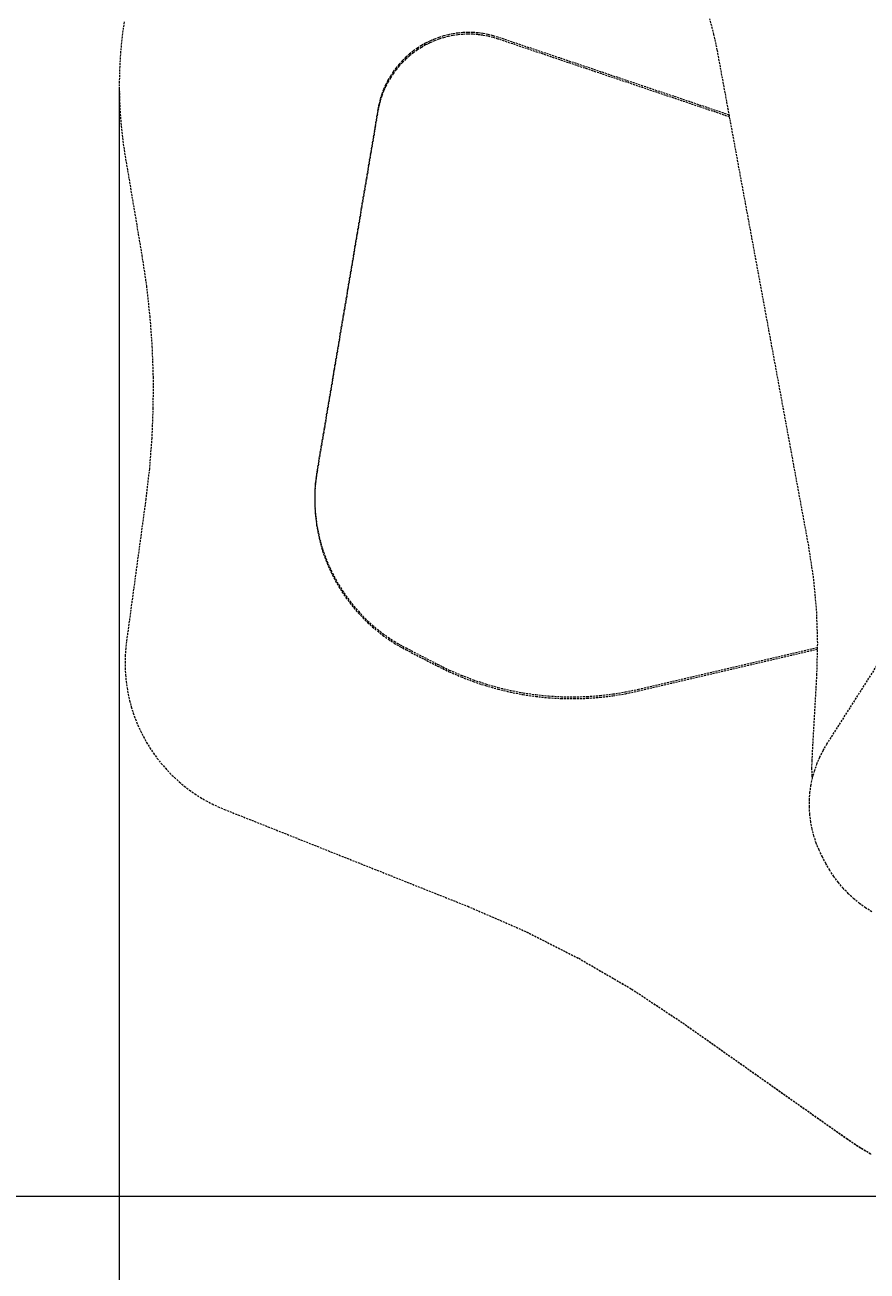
# Model space of a CAD drawing. Header units: millimetres. Extents: x -3208 to 2919, y -2524 to 2306.
# Drawn here: x -1013 to -466, y -462 to 347 of the extents above; entities that cross this region are included whole.
import ezdxf

# ---------------------------------------------------------------- set-up
doc = ezdxf.new("R2010")
doc.units = ezdxf.units.MM
doc.linetypes.add('HIDDEN', pattern=[1.905, 1.27, -0.635])
for name, color, linetype in [('DIKOM_ОБЪЕКТ', 7, 'Continuous'), ('DIKOM_РАЗМЕР_ЗОНА', 7, 'Continuous'), ('DIKOM_РАЗМЕР_ОБЪЕКТА', 7, 'Continuous')]:
    doc.layers.add(name, color=color, linetype=linetype)
doc.styles.add('style1', font='arialbd.ttf', dxfattribs={"width": 0.8})
doc.dimstyles.new('1-50', dxfattribs={"dimtxt": 300, "dimasz": 200, "dimexe": 100, "dimexo": 0, "dimgap": 100, "dimtad": 1, "dimtxsty": 'style1', "dimcen": 200, "dimclrd": 7, "dimclre": 7, "dimclrt": 7, "dimadec": 1, "dimazin": 2, "dimtfac": 1, "dimtmove": 0, "dimatfit": 2, "dimfxl": 0, "dimlwd": 25, "dimlwe": 18, "dimarcsym": 0})

# ---------------------------------------------------------------- blocks, each defined once
blk = doc.blocks.new('*D0')
at = {"layer": 'Defpoints', "color": 0, "transparency": 16777216}
for p in [(-951.79, 305.03), (1418.57, -147.3), (1418.57, -963.91)]:
    blk.add_point(p, dxfattribs=at)
at = {"layer": 'DIKOM_РАЗМЕР_ОБЪЕКТА', "color": 7, "lineweight": 18, "transparency": 16777216}
for p, q in [((-951.79, 305.03), (-951.79, -1063.91)), ((1418.57, -147.3), (1418.57, -1063.91))]:
    blk.add_line(p, q, dxfattribs=at)
at = {"layer": 'DIKOM_РАЗМЕР_ОБЪЕКТА', "color": 7, "lineweight": 25, "transparency": 16777216}
blk.add_line((-751.79, -963.91), (1218.57, -963.91), dxfattribs=at)
at = {"layer": 'DIKOM_РАЗМЕР_ОБЪЕКТА', "color": 7, "transparency": 16777216}
for points in [[(-751.79, -930.58), (-751.79, -997.25), (-951.79, -963.91)], [(1218.57, -930.58), (1218.57, -997.25), (1418.57, -963.91)]]:
    blk.add_solid(points, dxfattribs=at)
at = {"layer": 'DIKOM_РАЗМЕР_ОБЪЕКТА', "color": 7, "transparency": 16777216, "insert": (56.86, -710.64), "char_height": 300, "attachment_point": 5, "style": 'style1'}
blk.add_mtext('{\\fArial|b0|i0|c204|p34;2370}', dxfattribs=at)
blk = doc.blocks.new('*D1')
at = {"layer": 'Defpoints', "color": 0, "transparency": 16777216}
for p in [(292.42, 806.27), (-1357.11, -414.02), (723.17, -414.02)]:
    blk.add_point(p, dxfattribs=at)
at = {"layer": 'DIKOM_РАЗМЕР_ОБЪЕКТА', "color": 7, "lineweight": 18, "transparency": 16777216}
for p, q in [((292.42, 806.27), (-1457.11, 806.27)), ((723.17, -414.02), (-1457.11, -414.02))]:
    blk.add_line(p, q, dxfattribs=at)
at = {"layer": 'DIKOM_РАЗМЕР_ОБЪЕКТА', "color": 7, "lineweight": 25, "transparency": 16777216}
blk.add_line((-1357.11, 606.27), (-1357.11, -214.02), dxfattribs=at)
at = {"layer": 'DIKOM_РАЗМЕР_ОБЪЕКТА', "color": 7, "transparency": 16777216}
for points in [[(-1390.44, 606.27), (-1323.77, 606.27), (-1357.11, 806.27)], [(-1390.44, -214.02), (-1323.77, -214.02), (-1357.11, -414.02)]]:
    blk.add_solid(points, dxfattribs=at)
at = {"layer": 'DIKOM_РАЗМЕР_ОБЪЕКТА', "color": 7, "transparency": 16777216, "insert": (-1610.28, 196.13), "char_height": 300, "attachment_point": 5, "rotation": 90, "style": 'style1'}
blk.add_mtext('{\\fArial|b0|i0|c204|p34;1220}', dxfattribs=at)
blk = doc.blocks.new('*D3')
at = {"layer": 'Defpoints', "color": 0, "transparency": 16777216}
for p in [(1483.03, 2306.27), (-2758.18, -1909.04), (1483.03, -1909.04)]:
    blk.add_point(p, dxfattribs=at)
at = {"layer": 'DIKOM_РАЗМЕР_ЗОНА', "color": 7, "lineweight": 18, "transparency": 16777216}
for p, q in [((1483.03, 2306.27), (-2858.18, 2306.27)), ((1483.03, -1909.04), (-2858.18, -1909.04))]:
    blk.add_line(p, q, dxfattribs=at)
at = {"layer": 'DIKOM_РАЗМЕР_ЗОНА', "color": 7, "lineweight": 25, "transparency": 16777216}
blk.add_line((-2758.18, 2106.27), (-2758.18, -1709.04), dxfattribs=at)
at = {"layer": 'DIKOM_РАЗМЕР_ЗОНА', "color": 7, "transparency": 16777216}
for points in [[(-2791.51, 2106.27), (-2724.84, 2106.27), (-2758.18, 2306.27)], [(-2791.51, -1709.04), (-2724.84, -1709.04), (-2758.18, -1909.04)]]:
    blk.add_solid(points, dxfattribs=at)
at = {"layer": 'DIKOM_РАЗМЕР_ЗОНА', "color": 7, "transparency": 16777216, "insert": (-3011.35, 130.91), "char_height": 300, "attachment_point": 5, "rotation": 90, "style": 'style1'}
blk.add_mtext('{\\fArial|b0|i0|c204|p34;4220}', dxfattribs=at)

msp = doc.modelspace()

# ---------------------------------------------------------------- linework, layer by layer
at = {"layer": 'DIKOM_ОБЪЕКТ', "color": 7, "linetype": 'HIDDEN', "lineweight": 15}
for p, q in [((-948.694, 348.542), (-949.988, 338.93)), ((-948.694, 348.542), (-949.988, 338.93)), ((-738.126, 340.209), (-741.193, 339.42)), ((-735.011, 340.835), (-738.126, 340.209)), ((-731.855, 341.296), (-735.011, 340.835)), ((-731.855, 340.137), (-735.011, 339.677)), ((-728.664, 341.587), (-731.855, 341.296)), ((-728.664, 340.429), (-731.855, 340.137)), ((-725.443, 341.704), (-728.664, 341.587)), ((-725.443, 340.546), (-728.664, 340.429)), ((-722.2, 341.645), (-725.443, 341.704)), ((-722.2, 340.487), (-725.443, 340.546)), ((-718.94, 341.406), (-722.2, 341.645)), ((-718.94, 340.248), (-722.2, 340.487)), ((-715.669, 340.982), (-718.94, 341.406)), ((-715.669, 339.824), (-718.94, 340.248)), ((-712.393, 340.371), (-715.669, 340.982)), ((-712.393, 339.213), (-715.669, 339.824)), ((-709.119, 339.568), (-712.393, 340.371)), ((-949.988, 338.93), (-950.942, 329.278)), ((-949.988, 338.93), (-950.942, 329.278)), ((-755.606, 333.172), (-758.26, 331.487)), ((-755.606, 332.014), (-758.26, 330.329)), ((-752.867, 334.717), (-755.606, 333.172)), ((-752.867, 333.559), (-755.606, 332.014)), ((-750.05, 336.117), (-752.867, 334.717)), ((-750.05, 334.959), (-752.867, 333.559)), ((-747.161, 337.371), (-750.05, 336.117)), ((-747.161, 336.213), (-750.05, 334.959)), ((-744.207, 338.473), (-747.161, 337.371)), ((-744.207, 337.315), (-747.161, 336.213)), ((-741.193, 339.42), (-744.207, 338.473)), ((-741.193, 338.262), (-744.207, 337.315)), ((-738.126, 339.051), (-741.193, 338.262)), ((-735.011, 339.677), (-738.126, 339.051)), ((-709.119, 338.41), (-712.393, 339.213)), ((-705.852, 338.57), (-709.119, 339.568)), ((-705.852, 337.412), (-709.119, 338.41)), ((-555.689, 288.07), (-705.852, 338.57)), ((-555.461, 286.836), (-705.852, 337.412)), ((-950.942, 329.278), (-951.555, 319.595)), ((-950.942, 329.278), (-951.555, 319.595)), ((-765.66, 325.626), (-767.918, 323.416)), ((-765.66, 324.468), (-767.918, 322.258)), ((-763.294, 327.71), (-765.66, 325.626)), ((-763.294, 326.552), (-765.66, 324.468)), ((-760.825, 329.665), (-763.294, 327.71)), ((-760.825, 328.507), (-763.294, 326.552)), ((-758.26, 331.487), (-760.825, 329.665)), ((-758.26, 330.329), (-760.825, 328.507)), ((-951.555, 319.595), (-951.826, 309.891)), ((-951.555, 319.595), (-951.826, 309.891)), ((-773.98, 316.07), (-775.743, 313.394)), ((-772.084, 318.635), (-773.98, 316.07)), ((-772.084, 317.476), (-773.98, 314.912)), ((-770.061, 321.085), (-772.084, 318.635)), ((-770.061, 319.927), (-772.084, 317.476)), ((-767.918, 323.416), (-770.061, 321.085)), ((-767.918, 322.258), (-770.061, 319.927)), ((-951.826, 309.891), (-951.754, 300.174)), ((-951.826, 309.891), (-951.754, 300.174)), ((-778.846, 307.724), (-780.174, 304.736)), ((-777.367, 310.611), (-778.846, 307.724)), ((-777.367, 309.453), (-778.846, 306.565)), ((-775.743, 313.394), (-777.367, 310.611)), ((-775.743, 312.236), (-777.367, 309.453)), ((-773.98, 314.912), (-775.743, 312.236)), ((-951.754, 300.174), (-951.337, 290.455)), ((-951.754, 300.174), (-951.337, 290.455)), ((-781.345, 301.653), (-782.353, 298.477)), ((-781.345, 300.495), (-782.353, 297.318)), ((-780.174, 304.736), (-781.345, 301.653)), ((-780.174, 303.578), (-781.345, 300.495)), ((-778.846, 306.565), (-780.174, 303.578)), ((-783.854, 291.86), (-823.384, 57.716)), ((-783.191, 295.211), (-783.854, 291.86)), ((-783.191, 294.053), (-783.853, 290.702)), ((-782.353, 298.477), (-783.191, 295.211)), ((-782.353, 297.318), (-783.191, 294.053)), ((-951.337, 290.455), (-950.576, 280.741)), ((-951.337, 290.455), (-950.576, 280.741)), ((-783.853, 290.702), (-823.384, 56.558)), ((-950.576, 280.741), (-949.468, 271.042)), ((-950.576, 280.741), (-949.468, 271.042)), ((-949.468, 271.042), (-948.012, 261.366)), ((-949.468, 271.042), (-948.012, 261.366)), ((-948.012, 261.366), (-937.135, 196.889)), ((-948.012, 261.366), (-937.135, 196.889)), ((-937.135, 196.889), (-934.201, 177.236)), ((-937.135, 196.889), (-934.201, 177.236)), ((-934.201, 177.236), (-932.013, 157.507)), ((-934.201, 177.236), (-932.013, 157.507)), ((-932.013, 157.507), (-930.573, 137.723)), ((-932.013, 157.507), (-930.573, 137.723)), ((-930.573, 137.723), (-929.88, 117.907)), ((-930.573, 137.723), (-929.88, 117.907)), ((-929.88, 117.907), (-929.936, 98.078)), ((-929.88, 117.907), (-929.936, 98.078)), ((-929.936, 98.078), (-930.739, 78.258)), ((-929.936, 98.078), (-930.739, 78.258)), ((-930.739, 78.258), (-932.291, 58.469)), ((-930.739, 78.258), (-932.291, 58.469)), ((-932.291, 58.469), (-934.592, 38.731)), ((-932.291, 58.469), (-934.592, 38.731)), ((-823.384, 57.716), (-824.036, 53.314)), ((-824.507, 48.918), (-824.8, 44.531)), ((-824.036, 53.314), (-824.507, 48.918)), ((-824.036, 52.156), (-824.507, 47.76)), ((-823.384, 56.558), (-824.036, 52.156)), ((-824.8, 44.531), (-824.915, 40.16)), ((-824.8, 43.373), (-824.915, 39.002)), ((-824.507, 47.76), (-824.8, 43.373)), ((-934.592, 38.731), (-947.15, -53.742)), ((-934.592, 38.731), (-947.15, -53.742)), ((-824.915, 40.16), (-824.856, 35.808)), ((-824.915, 39.002), (-824.856, 34.65)), ((-824.856, 35.808), (-824.625, 31.48)), ((-824.856, 34.65), (-824.625, 30.322)), ((-824.625, 31.48), (-824.224, 27.18)), ((-824.625, 30.322), (-824.224, 26.022)), ((-824.224, 27.18), (-823.656, 22.914)), ((-824.224, 26.022), (-823.656, 21.755)), ((-823.656, 22.914), (-822.922, 18.684)), ((-823.656, 21.755), (-822.922, 17.526)), ((-822.922, 18.684), (-822.026, 14.497)), ((-822.922, 17.526), (-822.026, 13.339)), ((-822.026, 14.497), (-820.968, 10.356)), ((-822.026, 13.339), (-820.968, 9.198)), ((-820.968, 10.356), (-819.752, 6.266)), ((-820.968, 9.198), (-819.752, 5.108)), ((-819.752, 6.266), (-818.379, 2.232)), ((-819.752, 5.108), (-818.379, 1.074)), ((-818.379, 2.232), (-816.853, -1.742)), ((-818.379, 1.074), (-816.853, -2.9)), ((-816.853, -1.742), (-815.174, -5.652)), ((-816.853, -2.9), (-815.174, -6.81)), ((-815.174, -5.652), (-813.347, -9.493)), ((-815.174, -6.81), (-813.347, -10.651)), ((-813.347, -9.493), (-811.372, -13.26)), ((-813.347, -10.651), (-811.372, -14.418)), ((-811.372, -13.26), (-809.252, -16.949)), ((-811.372, -14.418), (-809.252, -18.107)), ((-809.252, -16.949), (-806.989, -20.555)), ((-809.252, -18.107), (-806.989, -21.713)), ((-806.989, -20.555), (-804.586, -24.074)), ((-806.989, -21.713), (-804.586, -25.232)), ((-804.586, -24.074), (-802.045, -27.501)), ((-804.586, -25.232), (-802.045, -28.659)), ((-802.045, -27.501), (-799.367, -30.833)), ((-802.045, -28.659), (-799.367, -31.991)), ((-799.367, -30.833), (-796.556, -34.063)), ((-799.367, -31.991), (-796.556, -35.221)), ((-796.556, -34.063), (-793.613, -37.188)), ((-796.556, -35.221), (-793.613, -38.346)), ((-793.613, -37.188), (-790.542, -40.204)), ((-793.613, -38.346), (-790.542, -41.362)), ((-790.542, -40.204), (-787.343, -43.105)), ((-790.542, -41.362), (-787.343, -44.263)), ((-787.343, -43.105), (-784.02, -45.887)), ((-787.343, -44.263), (-784.02, -47.045)), ((-784.02, -45.887), (-780.574, -48.546)), ((-784.02, -47.045), (-780.574, -49.704)), ((-947.15, -53.742), (-947.648, -58.101)), ((-947.15, -53.742), (-947.648, -58.101)), ((-780.574, -48.546), (-777.009, -51.077)), ((-780.574, -49.704), (-777.008, -52.235)), ((-777.009, -51.077), (-773.325, -53.476)), ((-777.008, -52.235), (-773.324, -54.634)), ((-773.325, -53.476), (-769.525, -55.738)), ((-773.324, -54.634), (-769.525, -56.896)), ((-769.525, -55.738), (-765.613, -57.859)), ((-947.958, -62.446), (-948.082, -66.772)), ((-947.958, -62.446), (-948.082, -66.772)), ((-947.648, -58.101), (-947.958, -62.446)), ((-947.648, -58.101), (-947.958, -62.446)), ((-769.525, -56.896), (-765.613, -59.017)), ((-765.613, -57.859), (-745.093, -68.449)), ((-765.613, -59.017), (-745.093, -69.607)), ((-614.726, -84.626), (-498.332, -57.428)), ((-614.726, -85.784), (-498.363, -58.593)), ((-948.082, -66.772), (-948.025, -71.074)), ((-948.082, -66.772), (-948.025, -71.074)), ((-948.025, -71.074), (-947.787, -75.348)), ((-948.025, -71.074), (-947.787, -75.348)), ((-745.093, -68.449), (-737.497, -72.159)), ((-745.093, -69.607), (-737.496, -73.317)), ((-737.497, -72.159), (-729.769, -75.516)), ((-947.787, -75.348), (-947.373, -79.588)), ((-947.787, -75.348), (-947.373, -79.588)), ((-947.373, -79.588), (-946.785, -83.791)), ((-947.373, -79.588), (-946.785, -83.791)), ((-737.496, -73.317), (-729.769, -76.674)), ((-729.769, -75.516), (-721.924, -78.518)), ((-729.769, -76.674), (-721.924, -79.676)), ((-721.924, -78.518), (-713.973, -81.165)), ((-721.924, -79.676), (-713.973, -82.323)), ((-946.785, -83.791), (-946.025, -87.95)), ((-946.785, -83.791), (-946.025, -87.95)), ((-946.025, -87.95), (-945.097, -92.062)), ((-946.025, -87.95), (-945.097, -92.062)), ((-713.973, -81.165), (-705.928, -83.454)), ((-713.973, -82.323), (-705.928, -84.612)), ((-705.928, -83.454), (-697.801, -85.385)), ((-705.928, -84.612), (-697.801, -86.543)), ((-697.801, -85.385), (-689.606, -86.955)), ((-697.801, -86.543), (-689.606, -88.113)), ((-689.606, -86.955), (-681.352, -88.164)), ((-689.606, -88.113), (-681.352, -89.322)), ((-681.352, -88.164), (-673.054, -89.009)), ((-648.011, -89.35), (-639.654, -88.727)), ((-639.654, -88.727), (-631.313, -87.733)), ((-639.654, -89.885), (-631.313, -88.891)), ((-631.313, -87.733), (-622.999, -86.366)), ((-631.313, -88.891), (-622.999, -87.524)), ((-622.999, -86.366), (-614.726, -84.626)), ((-622.999, -87.524), (-614.726, -85.784)), ((-945.097, -92.062), (-944.003, -96.122)), ((-945.097, -92.062), (-944.003, -96.122)), ((-944.003, -96.122), (-942.745, -100.125)), ((-944.003, -96.122), (-942.745, -100.125)), ((-681.352, -89.322), (-673.054, -90.167)), ((-673.054, -89.009), (-664.723, -89.489)), ((-673.054, -90.167), (-664.723, -90.647)), ((-664.723, -89.489), (-656.371, -89.604)), ((-664.723, -90.647), (-656.371, -90.761)), ((-656.371, -89.604), (-648.011, -89.35)), ((-656.371, -90.761), (-648.011, -90.508)), ((-648.011, -90.508), (-639.654, -89.885)), ((-942.745, -100.125), (-941.328, -104.066)), ((-942.745, -100.125), (-941.328, -104.066)), ((-941.328, -104.066), (-939.753, -107.941)), ((-941.328, -104.066), (-939.753, -107.941)), ((-939.753, -107.941), (-938.024, -111.744)), ((-939.753, -107.941), (-938.024, -111.744)), ((-938.024, -111.744), (-936.142, -115.471)), ((-938.024, -111.744), (-936.142, -115.471)), ((-936.142, -115.471), (-934.111, -119.118)), ((-936.142, -115.471), (-934.111, -119.118)), ((-934.111, -119.118), (-931.934, -122.679)), ((-934.111, -119.118), (-931.934, -122.679)), ((-931.934, -122.679), (-929.614, -126.15)), ((-931.934, -122.679), (-929.614, -126.15)), ((-929.614, -126.15), (-927.152, -129.526)), ((-929.614, -126.15), (-927.152, -129.526)), ((-927.152, -129.526), (-924.552, -132.802)), ((-927.152, -129.526), (-924.552, -132.802)), ((-924.552, -132.802), (-921.817, -135.974)), ((-924.552, -132.802), (-921.817, -135.974)), ((-921.817, -135.974), (-918.949, -139.037)), ((-921.817, -135.974), (-918.949, -139.037)), ((-918.949, -139.037), (-915.952, -141.986)), ((-918.949, -139.037), (-915.952, -141.986)), ((-915.952, -141.986), (-912.828, -144.816)), ((-915.952, -141.986), (-912.828, -144.816)), ((-912.828, -144.816), (-909.579, -147.522)), ((-912.828, -144.816), (-909.579, -147.522)), ((-909.579, -147.522), (-906.209, -150.101)), ((-909.579, -147.522), (-906.209, -150.101)), ((-906.209, -150.101), (-902.72, -152.546)), ((-906.209, -150.101), (-902.72, -152.546)), ((-902.72, -152.546), (-899.115, -154.854)), ((-902.72, -152.546), (-899.115, -154.854)), ((-899.115, -154.854), (-895.397, -157.019)), ((-899.115, -154.854), (-895.397, -157.019)), ((-895.397, -157.019), (-891.569, -159.037)), ((-895.397, -157.019), (-891.569, -159.037)), ((-891.569, -159.037), (-887.633, -160.904)), ((-891.569, -159.037), (-887.633, -160.904)), ((-887.633, -160.904), (-883.592, -162.613)), ((-887.633, -160.904), (-883.592, -162.613)), ((-883.592, -162.613), (-725.564, -225.548)), ((-883.592, -162.613), (-725.564, -225.548)), ((-725.564, -225.548), (-689.012, -241.365)), ((-725.564, -225.548), (-689.014, -241.367)), ((-689.014, -241.367), (-653.489, -259.294)), ((-689.012, -241.365), (-653.482, -259.285)), ((-653.489, -259.294), (-619.08, -279.28)), ((-653.482, -259.285), (-619.065, -279.258)), ((-619.08, -279.28), (-585.879, -301.275)), ((-619.065, -279.258), (-585.852, -301.237)), ((-585.879, -301.275), (-479.55, -376.314)), ((-585.852, -301.237), (-479.416, -376.259)), ((-479.55, -376.314), (-471.586, -381.645)), ((-479.416, -376.259), (-471.448, -381.586)), ((-471.586, -381.645), (-463.404, -386.556)), ((-471.448, -381.586), (-463.263, -386.493))]:
    msp.add_line(p, q, dxfattribs=at)
at = {"layer": 'DIKOM_ОБЪЕКТ', "color": 7, "linetype": 'HIDDEN', "lineweight": 15, "extrusion": (1.86895e-07, -2.66914e-07, 1)}
for p, q in [((-565.62, 340.403, 0), (-568.315, 350.494, 0)), ((-563.452, 330.164, 0), (-565.62, 340.403, 0)), ((-504.12, 8.45, 0), (-563.452, 330.164, 0)), ((-500.913, -12.405, 0), (-504.12, 8.45, 0)), ((-498.957, -33.396, 0), (-500.913, -12.405, 0)), ((-498.254, -54.466, 0), (-498.957, -33.396, 0)), ((-498.809, -75.559, 0), (-498.254, -54.466, 0)), ((-501.934, -131.185, 0), (-498.809, -75.559, 0)), ((-502.044, -136.069, 0), (-501.934, -131.185, 0)), ((-501.828, -140.91, 0), (-502.044, -136.069, 0)), ((-501.668, -142.34, 0), (-501.828, -140.91, 0))]:
    msp.add_line(p, q, dxfattribs=at)
at = {"layer": 'DIKOM_ОБЪЕКТ', "color": 7, "linetype": 'HIDDEN', "lineweight": 15, "extrusion": (-2.66914e-07, -1.86895e-07, 1)}
for p, q in [((-492.282, -120.281, 0), (-457.503, -65.767, 0)), ((-494.771, -124.487, 0), (-492.282, -120.281, 0)), ((-498.836, -133.252, 0), (-496.956, -128.816, 0)), ((-496.956, -128.816, 0), (-494.771, -124.487, 0)), ((-500.41, -137.778, 0), (-498.836, -133.252, 0)), ((-502.639, -147.04, 0), (-501.678, -142.379, 0)), ((-501.678, -142.379, 0), (-500.41, -137.778, 0)), ((-503.638, -156.477, 0), (-503.293, -151.744, 0)), ((-503.293, -151.744, 0), (-502.639, -147.04, 0)), ((-503.674, -161.222, 0), (-503.638, -156.477, 0)), ((-503.401, -165.964, 0), (-503.674, -161.222, 0)), ((-502.817, -170.687, 0), (-503.401, -165.964, 0)), ((-501.923, -175.376, 0), (-502.817, -170.687, 0)), ((-500.718, -180.014, 0), (-501.923, -175.376, 0)), ((-499.2, -184.586, 0), (-500.718, -180.014, 0)), ((-497.37, -189.076, 0), (-499.2, -184.586, 0)), ((-495.227, -193.469, 0), (-497.37, -189.076, 0)), ((-492.933, -197.797, 0), (-495.227, -193.469, 0)), ((-490.479, -202.098, 0), (-492.933, -197.797, 0)), ((-487.784, -206.212, 0), (-490.479, -202.098, 0)), ((-484.859, -210.132, 0), (-487.784, -206.212, 0)), ((-481.714, -213.849, 0), (-484.859, -210.132, 0)), ((-478.361, -217.356, 0), (-481.714, -213.849, 0)), ((-474.811, -220.645, 0), (-478.361, -217.356, 0)), ((-471.075, -223.709, 0), (-474.811, -220.645, 0)), ((-467.164, -226.541, 0), (-471.075, -223.709, 0)), ((-463.091, -229.131, 0), (-467.164, -226.541, 0))]:
    msp.add_line(p, q, dxfattribs=at)

# ---------------------------------------------------------------- dimensions: what is measured, and where the dimension line sits
at = {"layer": 'DIKOM_РАЗМЕР_ЗОНА'}
dim = msp.add_linear_dim(base=(-2758.177, -1909.035), p1=(1483.033, 2306.271), p2=(1483.033, -1909.035), angle=90, text='{\\fArial|b0|i0|c204|p34;4220}', dimstyle='1-50', dxfattribs=at)
dim.commit()
dim.dimension.update_dxf_attribs({"geometry": '*D3', "text_midpoint": (-2758.177, 130.914), "dimtype": 160})
at = {"layer": 'DIKOM_РАЗМЕР_ОБЪЕКТА'}
dim = msp.add_linear_dim(base=(-1357.107, -414.018), p1=(292.416, 806.271), p2=(723.174, -414.018), angle=90, text='{\\fArial|b0|i0|c204|p34;1220}', dimstyle='1-50', dxfattribs=at)
dim.commit()
dim.dimension.update_dxf_attribs({"geometry": '*D1', "text_midpoint": (-1357.107, 196.126), "dimtype": 160})
dim = msp.add_linear_dim(base=(1418.574, -963.913), p1=(-951.79, 305.033), p2=(1418.574, -147.301), text='{\\fArial|b0|i0|c204|p34;2370}', dimstyle='1-50', dxfattribs=at)
dim.commit()
dim.dimension.update_dxf_attribs({"geometry": '*D0', "text_midpoint": (56.862, -963.913), "dimtype": 160})

doc.saveas('drawing.dxf')
